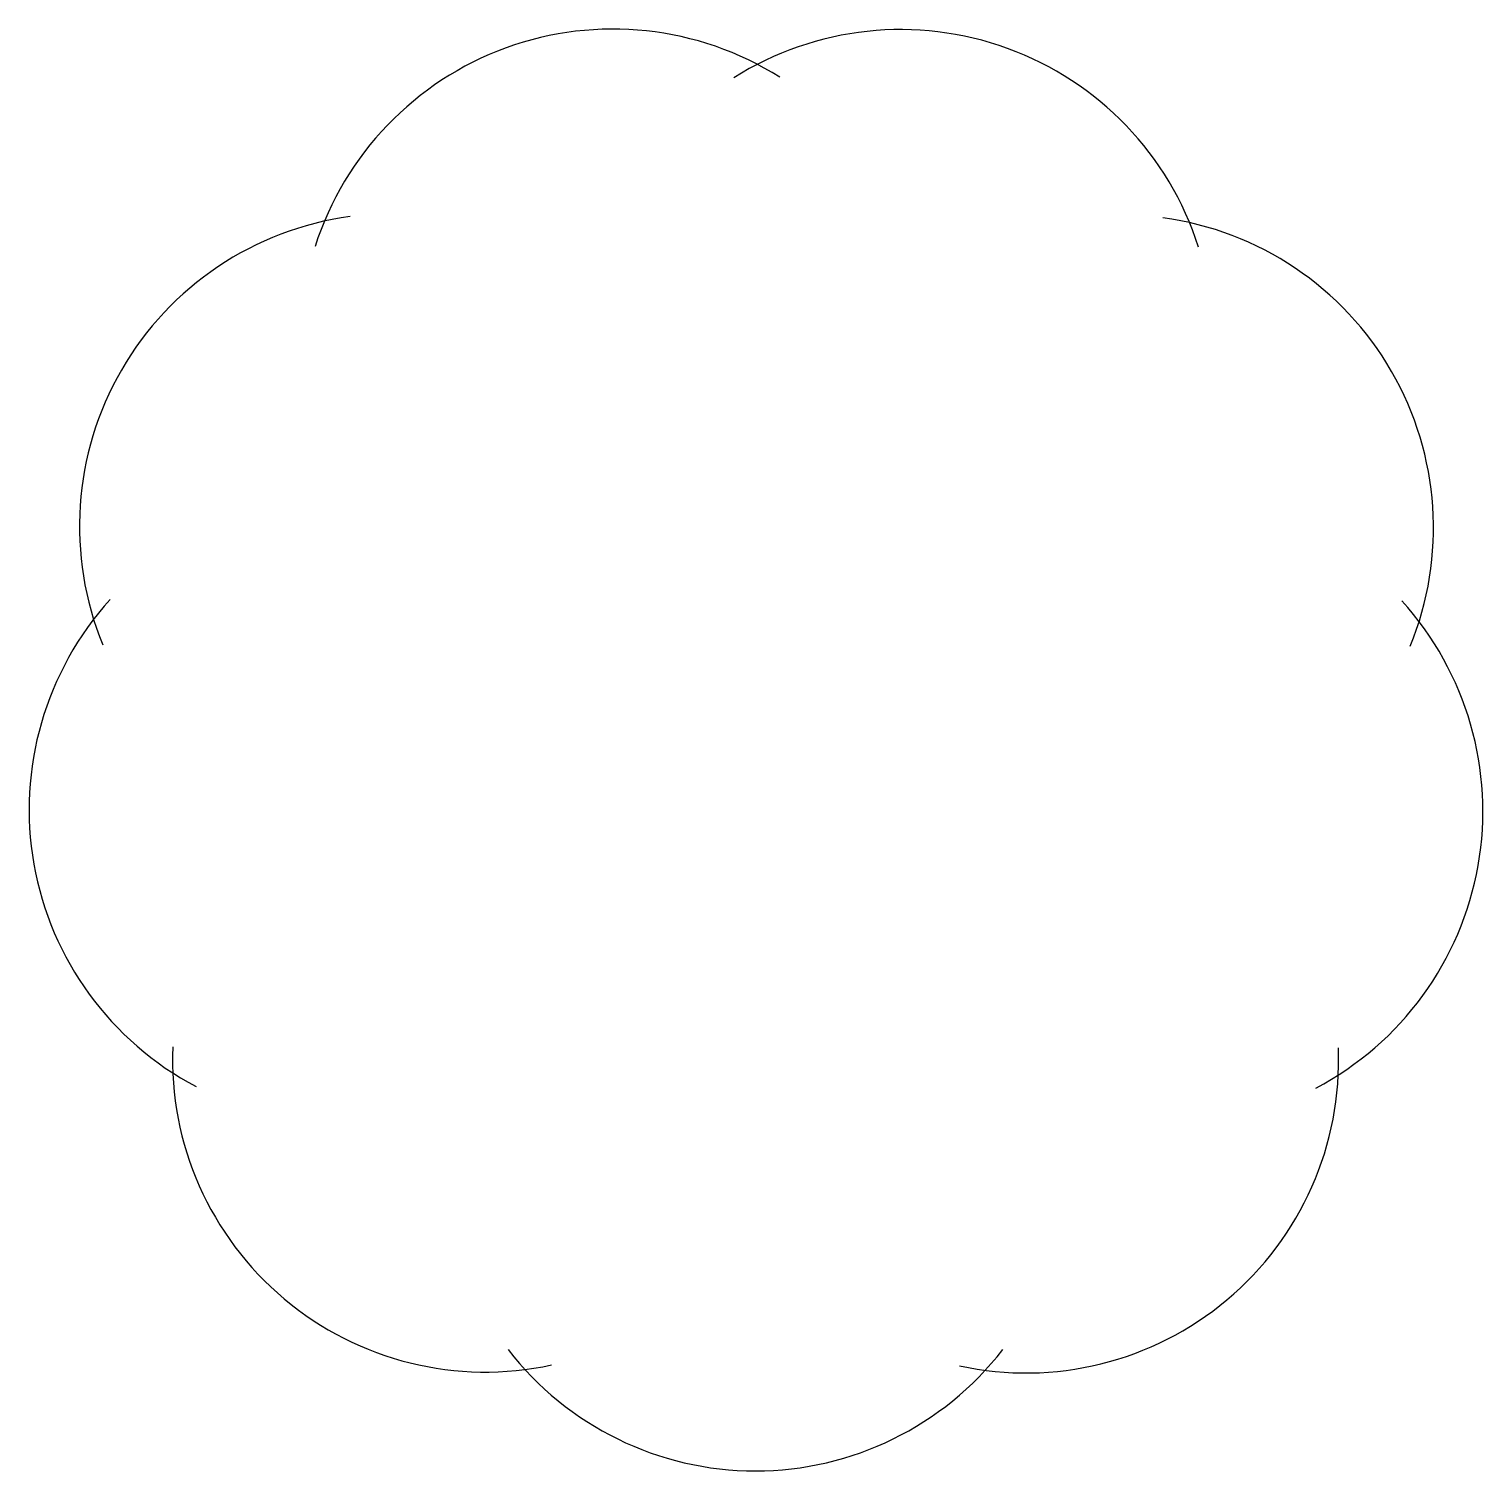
# Model space of a CAD drawing. Extents: x -0.488 to 0.502, y -0.502 to 0.48.
import ezdxf

# ---------------------------------------------------------------- set-up
doc = ezdxf.new("R2010")
doc.units = 0
doc.header["$MEASUREMENT"] = 0
doc.layers.add('CELL_TR_TREE', color=7, linetype='Continuous')

msp = doc.modelspace()

# ---------------------------------------------------------------- linework, layer by layer
at = {"layer": 'CELL_TR_TREE', "color": 7}
for centre, start, end in [((-0.090646, 0.26685), 57.757081, 109.999989), ((0.105332, 0.266508), 69.999989, 122.242897), ((-0.090646, 0.26685), 109.999989, 162.242897), ((0.105332, 0.266508), 17.757081, 69.999989), ((-0.240993, 0.14114), 97.757075, 149.999983), ((0.25524, 0.140274), 29.999992, 82.2429), ((-0.240993, 0.14114), 149.999983, 202.242892), ((0.25524, 0.140274), 337.757083, 29.999992), ((-0.275361, -0.051801), 137.757075, 189.999984), ((0.288934, -0.052786), 349.999992, 42.2429), ((-0.275361, -0.051801), 189.999984, 242.242892), ((0.288934, -0.052786), 297.757083, 349.999992), ((-0.177668, -0.221694), 177.757072, 229.999981), ((0.190649, -0.222337), 309.999997, 2.242906), ((-0.177668, -0.221694), 229.999981, 282.242889), ((0.190649, -0.222337), 257.757089, 309.999997), ((0.006373, -0.289043), 217.757089, 269.999998), ((0.006373, -0.289043), 269.999998, 322.242906)]:
    msp.add_arc(centre, 0.213126, start, end, dxfattribs=at)

doc.saveas('drawing.dxf')
